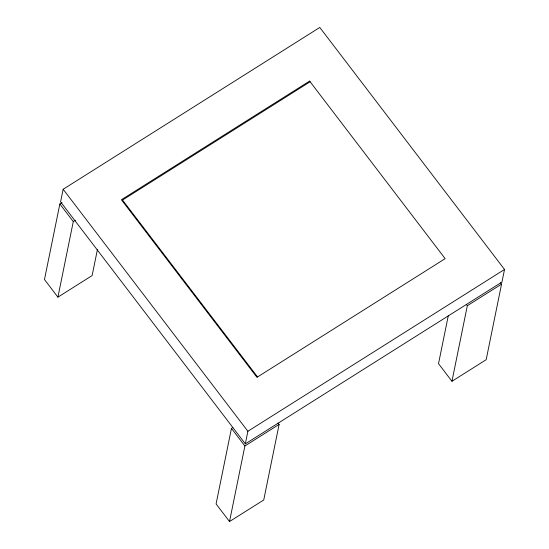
<?xml version="1.0" encoding="UTF-8"?>
<svg xmlns="http://www.w3.org/2000/svg" width="549" height="549" viewBox="0 0 549 549"><rect width="100%" height="100%" fill="white"/><g stroke="black" fill="none" stroke-linecap="round" stroke-linejoin="round"><path stroke-width="0.82" d="M61.989 202.629L59.855 203.981L44.476 279.544L57.913 297.146L92.129 275.571L97.427 249.541M63.149 189.268L60.589 201.86L245.328 443.866L501.958 282.049L504.524 269.456L319.786 27.45L63.149 189.268L247.887 431.267L245.328 443.866M57.913 297.146L73.285 221.583L75.426 220.231M232.886 427.486L231.458 428.385L216.086 503.948L229.523 521.55L263.74 499.974L279.112 424.411L278.075 423.059M229.523 521.55L244.895 445.987L279.112 424.411M448.259 315.819L438.521 363.678L451.957 381.281L486.174 359.705L501.553 284.135L500.516 282.783M451.957 381.281L467.329 305.711L501.553 284.135M310.13 81.767L122.516 200.062L257.543 376.95M247.887 431.267L504.524 269.456M466.3 304.359L467.329 305.711M231.458 428.385L244.895 445.987M59.855 203.981L73.285 221.583M309.609 81.087L121.411 199.754L256.959 377.321L445.157 258.654L309.609 81.087"/></g></svg>
